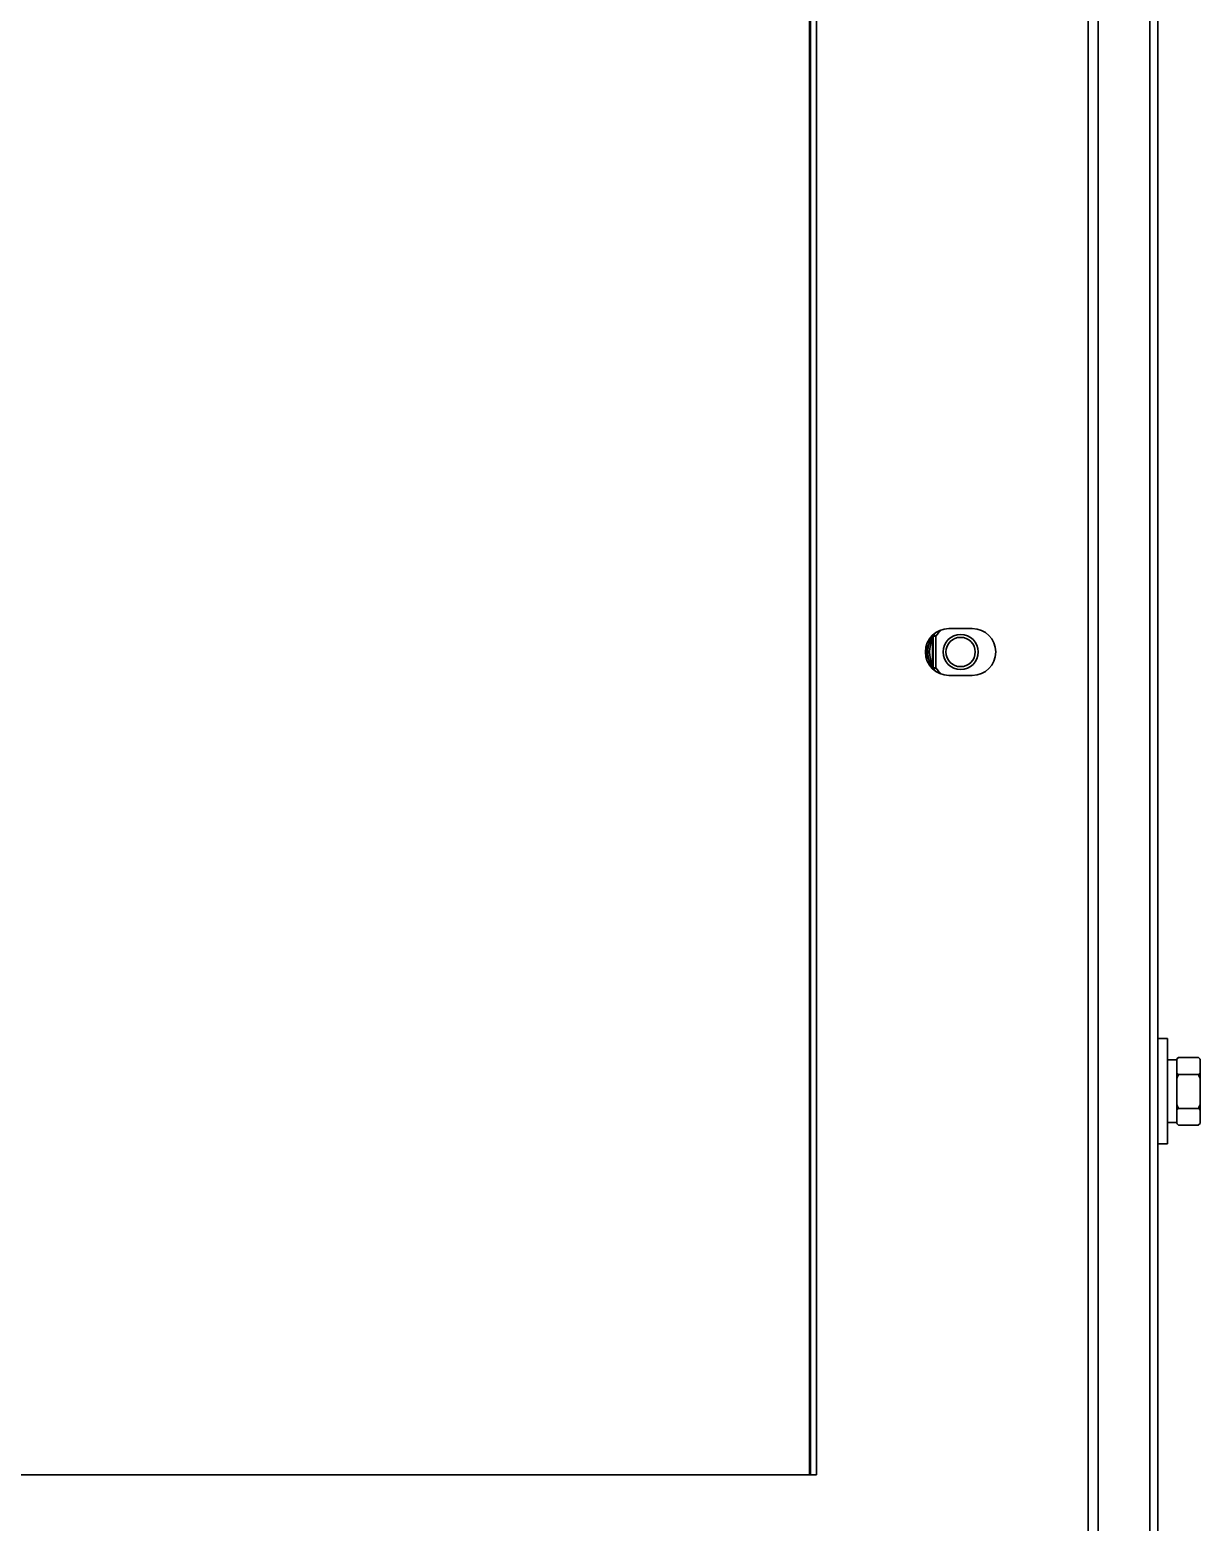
# Model space of a CAD drawing. Header units: millimetres. Extents: x 32496 to 166256, y 3504 to 23939.
# Drawn here: x 50376.4 to 50576.2, y 11547 to 11801.8 of the extents above; entities that cross this region are included whole.
import ezdxf

# ---------------------------------------------------------------- set-up
doc = ezdxf.new("R2010")
doc.units = ezdxf.units.MM
doc.layers.get('0').update_dxf_attribs({"lineweight": 35})

msp = doc.modelspace()

# ---------------------------------------------------------------- linework, layer by layer
at = {"linetype": 'Continuous'}
for p, q in [((50557.14, 11269.575), (50557.14, 12052.575)), ((50558.84, 12052.575), (50558.84, 11269.575)), ((50509.54, 11555.075), (50509.54, 12025.075)), ((50509.74, 11555.075), (50509.74, 12023.875)), ((50510.74, 11555.075), (50510.74, 12023.875)), ((50567.64, 11264.075), (50567.64, 11978.075)), ((50569.04, 11867.93), (50569.04, 11623.194)), ((50509.74, 11768.806), (50509.54, 11768.806)), ((50537.34, 11699.575), (50533.34, 11699.575)), ((50530.56, 11698.312), (50530.641, 11698.288)), ((50530.562, 11697.836), (50530.562, 11693.315)), ((50531.141, 11698.288), (50530.641, 11698.288)), ((50530.641, 11692.863), (50530.641, 11698.288)), ((50530.721, 11698.559), (50530.69, 11698.568)), ((50530.721, 11698.559), (50531.141, 11698.288)), ((50531.141, 11698.288), (50531.141, 11692.863)), ((50529.59, 11696.938), (50529.59, 11694.213)), ((50529.717, 11696.356), (50529.616, 11696.467)), ((50529.616, 11694.684), (50529.717, 11694.795)), ((50529.755, 11695.575), (50529.755, 11695.582)), ((50530.641, 11692.863), (50530.56, 11692.839)), ((50530.641, 11692.863), (50531.141, 11692.863)), ((50530.689, 11692.583), (50530.721, 11692.592)), ((50531.141, 11692.863), (50530.721, 11692.592)), ((50533.34, 11691.575), (50537.34, 11691.575)), ((50569.04, 11629.575), (50570.64, 11629.575)), ((50570.64, 11611.575), (50570.64, 11629.575)), ((50570.64, 11625.925), (50572.24, 11625.925)), ((50572.24, 11626.049), (50572.511, 11626.32)), ((50572.24, 11615.102), (50572.24, 11626.049)), ((50572.54, 11626.349), (50575.94, 11626.349)), ((50576.24, 11626.049), (50575.969, 11626.32)), ((50576.24, 11615.102), (50576.24, 11626.049)), ((50569.04, 11623.194), (50569.04, 11617.93)), ((50572.54, 11623.418), (50575.94, 11623.418)), ((50569.04, 11617.93), (50569.04, 11373.194)), ((50572.54, 11617.644), (50575.94, 11617.644)), ((50570.64, 11615.225), (50572.24, 11615.225)), ((50572.24, 11615.102), (50572.511, 11614.831)), ((50572.54, 11614.802), (50572.511, 11614.831)), ((50572.54, 11614.802), (50575.94, 11614.802)), ((50575.94, 11614.802), (50575.969, 11614.831)), ((50576.24, 11615.102), (50575.969, 11614.831)), ((50569.04, 11611.575), (50570.64, 11611.575)), ((50509.54, 11585.075), (50509.74, 11585.075)), ((50509.717, 11586.115), (50509.74, 11586.115)), ((50509.54, 11580.263), (50509.74, 11580.263)), ((50509.54, 11580.075), (50509.74, 11580.075)), ((50509.54, 11571.475), (50509.74, 11571.475)), ((50509.74, 11570.075), (50509.54, 11570.075)), ((50179.64, 11555.075), (50510.74, 11555.075))]:
    msp.add_line(p, q, dxfattribs=at)
for points in [[(50529.717, 11696.356), (50529.683, 11696.393), (50529.65, 11696.43), (50529.616, 11696.467)], [(50529.616, 11694.684), (50529.65, 11694.721), (50529.683, 11694.758), (50529.717, 11694.795)]]:
    msp.add_lwpolyline(points, dxfattribs=at)
for radius in [3, 2.5]:
    msp.add_circle((50535.34, 11695.575), radius, dxfattribs=at)
for centre, radius, start, end in [((50533.34, 11695.575), 4, 90, 270), ((50537.34, 11695.575), 4, 270, 90), ((50535.34, 11695.575), 5.585, 149.24232, 179.93768), ((50535.34, 11695.575), 5.285, 154.67939, 205.32061), ((50531.069, 11698.32), 0.509, 163.91946, 180.8578), ((50535.34, 11695.575), 5.499, 145.89281, 147.13569), ((50535.34, 11695.575), 4.999, 130.34481, 147.13569), ((50535.34, 11695.575), 5.661, 177.86504, 182.13496), ((50535.34, 11695.575), 5.585, 180, 210.76123), ((50535.34, 11695.575), 5.499, 212.86431, 214.09945), ((50535.34, 11695.575), 4.999, 212.86431, 229.65844), ((50575.055, 11623.758), 3.607, 140.8641, 141.28972), ((50576.376, 11622.57), 5.384, 135.43477, 135.87545), ((50572.102, 11622.569), 5.386, 44.12457, 44.56524), ((50573.426, 11623.759), 3.606, 38.71028, 39.13391), ((50508.671, 11586.29), 1.069, 345.17042, 350.48426), ((50508.684, 11586.288), 1.056, 350.47831, 359.97379)]:
    msp.add_arc(centre, radius, start, end, dxfattribs=at)
msp.add_ellipse((50508.34, 11762.34), major_axis=(0, 1.617), ratio=0.8660254, start_param=4.1792104, end_param=4.712389, dxfattribs=at)
for points, knots in [([(50530.562, 11697.836), (50530.562, 11697.877), (50530.562, 11698.035), (50530.561, 11698.194), (50530.56, 11698.312)], [0, 0, 0, 0, 0.2575485, 1, 1, 1, 1]), ([(50530.641, 11698.288), (50530.641, 11698.336), (50530.655, 11698.431), (50530.695, 11698.519), (50530.721, 11698.559)], [0, 0, 0, 0, 0.5, 1, 1, 1, 1]), ([(50529.717, 11696.356), (50529.711, 11696.317), (50529.683, 11696.237), (50529.625, 11696.175), (50529.59, 11696.151)], [0, 0, 0, 0, 0.4840345, 1, 1, 1, 1]), ([(50529.717, 11694.795), (50529.711, 11694.835), (50529.683, 11694.914), (50529.625, 11694.976), (50529.59, 11695)], [0, 0, 0, 0, 0.4870421, 1, 1, 1, 1]), ([(50529.682, 11695.786), (50529.684, 11695.824), (50529.687, 11695.897), (50529.693, 11696.003), (50529.7, 11696.1), (50529.707, 11696.184), (50529.712, 11696.245), (50529.715, 11696.285), (50529.717, 11696.309), (50529.718, 11696.328), (50529.718, 11696.342), (50529.718, 11696.35), (50529.718, 11696.355), (50529.717, 11696.356)], [0, 0, 0, 0, 0.1964865, 0.3846809, 0.5567494, 0.706456, 0.8286292, 0.8782322, 0.9196984, 0.9527628, 0.9771907, 0.9928965, 1, 1, 1, 1]), ([(50529.717, 11694.795), (50529.718, 11694.796), (50529.718, 11694.801), (50529.718, 11694.809), (50529.718, 11694.823), (50529.717, 11694.842), (50529.715, 11694.866), (50529.712, 11694.906), (50529.707, 11694.967), (50529.7, 11695.051), (50529.693, 11695.148), (50529.687, 11695.254), (50529.684, 11695.327), (50529.682, 11695.365)], [0, 0, 0, 0, 0.0070922, 0.0227762, 0.0472013, 0.0802905, 0.1217895, 0.1714132, 0.2935698, 0.4432488, 0.6153365, 0.8035356, 1, 1, 1, 1]), ([(50530.58, 11692.69), (50530.576, 11692.702), (50530.564, 11692.751), (50530.559, 11692.801), (50530.56, 11692.839)], [0, 0, 0, 0, 0.2449643, 1, 1, 1, 1]), ([(50530.56, 11692.839), (50530.56, 11692.877), (50530.562, 11693.035), (50530.562, 11693.194), (50530.562, 11693.315)], [0, 0, 0, 0, 0.2366786, 1, 1, 1, 1]), ([(50530.641, 11692.863), (50530.641, 11692.815), (50530.655, 11692.72), (50530.695, 11692.632), (50530.721, 11692.592)], [0, 0, 0, 0, 0.5, 1, 1, 1, 1]), ([(50572.257, 11626.035), (50572.276, 11626.059), (50572.358, 11626.156), (50572.444, 11626.25), (50572.511, 11626.319)], [0, 0, 0, 0, 0.2454974, 1, 1, 1, 1]), ([(50576.223, 11626.035), (50576.203, 11626.059), (50576.122, 11626.156), (50576.036, 11626.25), (50575.969, 11626.319)], [0, 0, 0, 0, 0.2454956, 1, 1, 1, 1]), ([(50572.54, 11623.418), (50572.513, 11623.445), (50572.409, 11623.553), (50572.31, 11623.666), (50572.24, 11623.753)], [0, 0, 0, 0, 0.2552107, 1, 1, 1, 1]), ([(50575.94, 11623.418), (50575.967, 11623.445), (50576.071, 11623.553), (50576.17, 11623.666), (50576.24, 11623.753)], [0, 0, 0, 0, 0.2552115, 1, 1, 1, 1]), ([(50572.24, 11617.32), (50572.263, 11617.347), (50572.358, 11617.46), (50572.46, 11617.566), (50572.54, 11617.644)], [0, 0, 0, 0, 0.2444076, 1, 1, 1, 1]), ([(50576.24, 11617.32), (50576.217, 11617.347), (50576.121, 11617.46), (50576.019, 11617.566), (50575.94, 11617.644)], [0, 0, 0, 0, 0.2444076, 1, 1, 1, 1]), ([(50572.511, 11614.831), (50572.486, 11614.855), (50572.393, 11614.951), (50572.303, 11615.05), (50572.24, 11615.127)], [0, 0, 0, 0, 0.2550615, 1, 1, 1, 1]), ([(50575.969, 11614.831), (50575.993, 11614.855), (50576.087, 11614.951), (50576.176, 11615.05), (50576.24, 11615.127)], [0, 0, 0, 0, 0.2550625, 1, 1, 1, 1]), ([(50509.547, 11585.674), (50509.565, 11585.7), (50509.631, 11585.807), (50509.68, 11585.926), (50509.704, 11586.017)], [0, 0, 0, 0, 0.2537103, 1, 1, 1, 1])]:
    msp.add_open_spline(points, degree=3, knots=knots, dxfattribs=at)
for points in [[(50572.24, 11622.758), (50572.331, 11622.982), (50572.432, 11623.202), (50572.54, 11623.418)], [(50576.24, 11622.758), (50576.149, 11622.982), (50576.048, 11623.202), (50575.94, 11623.418)], [(50572.54, 11617.644), (50572.432, 11617.861), (50572.331, 11618.08), (50572.24, 11618.304)], [(50575.94, 11617.644), (50576.048, 11617.861), (50576.149, 11618.08), (50576.24, 11618.304)]]:
    msp.add_open_spline(points, degree=3, dxfattribs=at)

doc.saveas('drawing.dxf')
